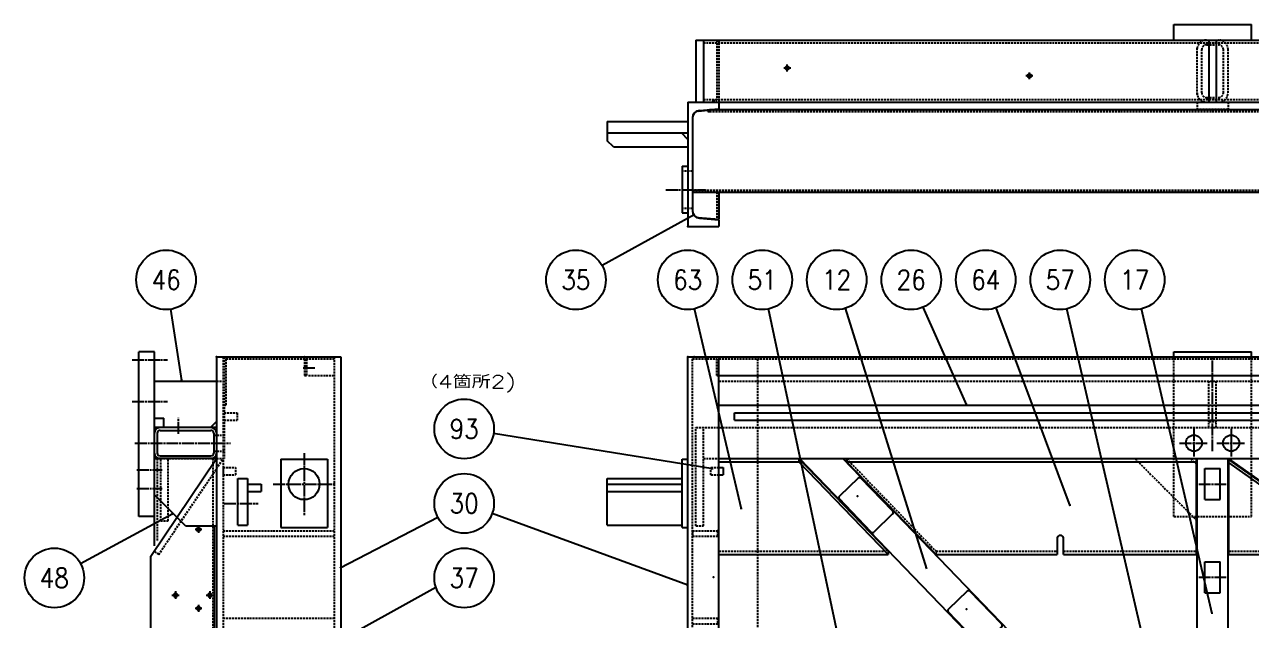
# Model space of a CAD drawing. Header units: inches. Extents: x -3310 to 2601, y -2327 to 2352.
# Drawn here: x -3310 to -1334, y 1392 to 2352 of the extents above; entities that cross this region are included whole.
import ezdxf
from ezdxf.enums import TextEntityAlignment as Align

# ---------------------------------------------------------------- set-up
doc = ezdxf.new("R2010")
doc.units = ezdxf.units.IN
doc.header["$MEASUREMENT"] = 0
for name, pattern in [('CENTERLINE', [25.4, 19.05, -1.5875, 3.175, -1.5875]), ('DASHED', [4.762499999999999, 3.175, -1.5875]), ('SOLID', [0])]:
    doc.linetypes.add(name, pattern=pattern)
for name, color, linetype in [('0$C$L0$V_DRAWING', 7, 'SOLID'), ('0$C$L0$V_PV', 7, 'SOLID'), ('Layer11$C$L11$V_DRAWING', 52, 'SOLID'), ('Layer12$C$L12$V_PV', 52, 'SOLID'), ('Layer13$C$L13$V_PV', 52, 'SOLID'), ('Layer21$C$L21$V_DRAWING', 2, 'SOLID'), ('Layer21$C$L21$V_PV', 2, 'SOLID'), ('Layer8$C$L8$V_DRAWING', 40, 'SOLID'), ('Layer8$C$L8$V_PV', 40, 'SOLID')]:
    doc.layers.add(name, color=color, linetype=linetype)
doc.styles.add('CADRASTD', font='txt', dxfattribs={"bigfont": 'bigfont'})
doc.dimstyles.new('DIM2', dxfattribs={"dimtxt": 0.156, "dimasz": 2.0000000005, "dimexe": 0, "dimexo": 0, "dimgap": 0.078, "dimtad": 3, "dimzin": 0, "dimdsep": 46, "dimtxsty": 'CADRASTD', "dimblk": 'CADRA_ARROW22_5OPEN', "dimblk1": 'CADRA_ARROW22_5OPEN', "dimblk2": 'CADRA_ARROW22_5OPEN', "dimcen": 0.09, "dimaunit": 1, "dimadec": 17154, "dimazin": 0, "dimtfac": 1, "dimtofl": 0, "dimtmove": 0, "dimatfit": 3, "dimldrblk": 'CADRA_ARROW22_5OPEN', "dimfxl": 1, "dimtolj": 1, "dimtzin": 0, "dimarcsym": 0})

# ---------------------------------------------------------------- blocks, each defined once
blk = doc.blocks.new('BLOCK11')
at = {"layer": '0$C$L0$V_DRAWING'}
blk.add_point((0, 0), dxfattribs=at)
blk.add_point((0, 0), dxfattribs=at)
blk.add_point((0, 0), dxfattribs=at)
blk.add_point((0, 0), dxfattribs=at)
blk.add_point((0, 0), dxfattribs=at)
blk.add_point((0, 0), dxfattribs=at)
blk.add_point((0, 0), dxfattribs=at)
at = {"layer": 'Layer11$C$L11$V_DRAWING', "color": 52}
blk.add_circle((0, 0), 3, dxfattribs=at)
at = {"layer": 'Layer13$C$L13$V_PV', "color": 52, "linetype": 'CENTERLINE'}
for p, q in [((5.539999961853027, 0), (-5.539999961853027, 0)), ((0, 5.539999961853027), (0, -5.539999961853027))]:
    blk.add_line(p, q, dxfattribs=at)
at = {"layer": 'Layer21$C$L21$V_DRAWING'}
blk.add_circle((0, 0), 2.399999618530273, dxfattribs=at)
blk = doc.blocks.new('BLOCK14')
at = {"layer": '0$C$L0$V_DRAWING'}
blk.add_point((0, 0), dxfattribs=at)
at = {"layer": 'Layer11$C$L11$V_DRAWING', "color": 60}
blk.add_circle((0, 0), 3, dxfattribs=at)
at = {"layer": 'Layer13$C$L13$V_PV', "color": 60, "linetype": 'CENTERLINE'}
for p, q in [((5.539999961853027, 0), (-5.539999961853027, 0)), ((0, 5.539999961853027), (0, -5.539999961853027))]:
    blk.add_line(p, q, dxfattribs=at)
at = {"layer": 'Layer21$C$L21$V_DRAWING', "color": 4}
blk.add_circle((0, 0), 2.399999618530273, dxfattribs=at)
blk = doc.blocks.new('BLOCK12')
at = {"layer": '0$C$L0$V_DRAWING'}
blk.add_point((0, 0), dxfattribs=at)
at = {"layer": 'Layer11$C$L11$V_DRAWING', "color": 52}
blk.add_circle((0, 0), 3, dxfattribs=at)
at = {"layer": 'Layer13$C$L13$V_PV', "color": 52, "linetype": 'CENTERLINE'}
for p, q in [((5.539999961853027, 0), (-5.539999961853027, 0)), ((0, 5.539999961853027), (0, -5.539999961853027))]:
    blk.add_line(p, q, dxfattribs=at)
at = {"layer": 'Layer21$C$L21$V_DRAWING'}
blk.add_circle((0, 0), 2.399999618530273, dxfattribs=at)
blk = doc.blocks.new('BLOCK15')
at = {"layer": '0$C$L0$V_DRAWING'}
blk.add_point((0, 0), dxfattribs=at)
at = {"layer": 'Layer11$C$L11$V_DRAWING', "color": 52}
blk.add_circle((0, 0), 3, dxfattribs=at)
at = {"layer": 'Layer13$C$L13$V_PV', "color": 52, "linetype": 'CENTERLINE'}
for p, q in [((-6, 0), (6, 0)), ((0, -6), (0, 6))]:
    blk.add_line(p, q, dxfattribs=at)
at = {"layer": 'Layer21$C$L21$V_DRAWING'}
blk.add_circle((0, 0), 2.458499908447266, dxfattribs=at)
blk = doc.blocks.new('BLOCK13')
at = {"layer": '0$C$L0$V_DRAWING'}
blk.add_point((0, 0), dxfattribs=at)
at = {"layer": 'Layer13$C$L13$V_PV', "color": 20, "linetype": 'CENTERLINE'}
for p, q in [((-512.505126953125, -11.00147438049316), (-497.505126953125, -11.00147438049316)), ((-505.005126953125, -3.501474380493164), (-505.005126953125, -18.50146484375)), ((-505.005126953125, -58.50146484375), (-505.005126953125, -73.50146484375)), ((-475.0048828125, -58.50146484375), (-475.0048828125, -73.50146484375)), ((-839.996826171875, -66.00294494628906), (-846.23974609375, -66.00294494628906)), ((-839.996826171875, -66.00294494628906), (-839.996826171875, -59.75978088378906)), ((-839.996826171875, -66.00294494628906), (-839.996826171875, -72.24610900878906)), ((-839.996826171875, -66.00294494628906), (-833.75390625, -66.00294494628906)), ((-809.996826171875, -66.00294494628906), (-816.23974609375, -66.00294494628906)), ((-809.996826171875, -66.00294494628906), (-809.996826171875, -59.75978088378906)), ((-809.996826171875, -66.00294494628906), (-809.996826171875, -72.24610900878906)), ((-809.996826171875, -66.00294494628906), (-803.753662109375, -66.00294494628906)), ((-512.505126953125, -66.00146484375), (-497.505126953125, -66.00146484375)), ((-482.5048828125, -66.00146484375), (-467.5048828125, -66.00146484375))]:
    blk.add_line(p, q, dxfattribs=at)
at = {"layer": '0$C$L0$V_DRAWING', "yscale": -1, "rotation": 90.0000000000002}
for p in [(-1102.409912109375, -11), (-1102.409912109375, -66)]:
    blk.add_blockref('BLOCK15', p, dxfattribs=at)
at = {"layer": '0$C$L0$V_DRAWING', "rotation": 90.0000000000002}
for name, p in [('BLOCK14', (-505.0048828125, -11.00294589996338)), ('BLOCK12', (-283, -19.00341796875)), ('BLOCK14', (-839.996826171875, -66.00294494628906)), ('BLOCK14', (-809.996826171875, -66.00294494628906)), ('BLOCK14', (-505.0048828125, -66.00294494628906)), ('BLOCK14', (-475.0048828125, -66.00294494628906))]:
    blk.add_blockref(name, p, dxfattribs=at)
blk = doc.blocks.new('BLOCK18')
at = {"layer": '0$C$L0$V_DRAWING', "color": 2}
for p, q in [((-1755.070242508538, 535.8372115705031), (-1755.070242508538, 509.238525390625)), ((-1745.070249661154, 509.238525390625), (-1745.070249661154, 535.8372115705031))]:
    blk.add_line(p, q, dxfattribs=at)
for centre, radius, start, end in [((-1750.461887875421, 535.3646321828312), 4.632522391000915, 85.15032278430019, 174.1448768224004), ((-1749.678394937422, 535.3648848236917), 4.63228835927171, 5.852278776500014, 94.8525216168002)]:
    blk.add_arc(centre, radius, start, end, dxfattribs=at)
at = {"layer": '0$C$L0$V_DRAWING'}
blk.add_point((-2299.996826171875, 509.238525390625), dxfattribs=at)
at = {"layer": 'Layer12$C$L12$V_PV', "linetype": 'DASHED'}
for p, q in [((-2094.286816931621, 663.499808061053), (-1950.369551389682, 514.2981582873908)), ((-2299.996826171875, 514.298095703125), (-2027.472412109375, 514.298095703125)), ((-1950.369384765625, 514.298095703125), (-1755.070242508538, 514.298095703125)), ((-1950.342941483375, 509.2380714872852), (-1950.369066867266, 514.2975742472336)), ((-1745.070249661154, 514.298095703125), (-1531, 514.298095703125)), ((-1479, 514.298095703125), (-1269.23779296875, 514.298095703125))]:
    blk.add_line(p, q, dxfattribs=at)
at = {"layer": 'Layer21$C$L21$V_DRAWING'}
for p, q in [((-2299.996826171875, 509.238525390625), (-2299.996826171875, 663.499755859375)), ((-2299.996826171875, 663.499755859375), (-2171.3896484375, 663.499755859375)), ((-2299.996826171875, 658.46728515625), (-2171.415771484375, 658.46728515625)), ((-2171.415771484375, 663.499755859375), (-2171.415771484375, 658.46728515625)), ((-2171.415672467614, 658.4672871399671), (-2027.472304896713, 509.2385769175889)), ((-2171.389519320917, 663.4998997155926), (-2027.472253778978, 514.2982499419304)), ((-2094.286865234375, 663.499755859375), (-1531, 663.499755859375)), ((-2094.286865234375, 663.499755859375), (-2094.286865234375, 658.46728515625)), ((-2094.286865234375, 658.46728515625), (-1531, 658.46728515625)), ((-2094.286721603363, 658.4674129208433), (-1950.343354032462, 509.2387026984652)), ((-1531, 509.238525390625), (-1531, 663.499755859375)), ((-1479, 509.238525390625), (-1479, 661.57568359375)), ((-1478.999395478502, 661.5758338218293), (-1269.236954860942, 514.298271165957)), ((-1478.999275350681, 656.5429926613579), (-1269.198671222257, 509.2386347944557)), ((-2027.471923828125, 514.297607421875), (-2027.471923828125, 509.238037109375)), ((-2299.996826171875, 509.238525390625), (-2027.472412109375, 509.238525390625)), ((-1950.34326171875, 509.238525390625), (-1755.070242508538, 509.238525390625)), ((-1745.070249661154, 509.238525390625), (-1531, 509.238525390625)), ((-1479, 509.238525390625), (-1269.199462890625, 509.238525390625))]:
    blk.add_line(p, q, dxfattribs=at)
blk = doc.blocks.new('CADRA_ARROW22_5OPEN')
at = {"layer": 'Layer8$C$L8$V_DRAWING'}
for q in [(-0.9914448613738104, 0), (-0.9807852804032304, 0.1950903220161282), (-0.9807852804032304, -0.1950903220161282)]:
    blk.add_line((0, 0), q, dxfattribs=at)
blk = doc.blocks.new('BLOCK19')
at = {"layer": '0$C$L0$V_DRAWING'}
blk.add_point((0, 0), dxfattribs=at)
at = {"layer": 'Layer13$C$L13$V_PV', "color": 60, "linetype": 'CENTERLINE'}
for p, q in [((0, 23), (0, -23)), ((-23, 0), (23, 0))]:
    blk.add_line(p, q, dxfattribs=at)
at = {"layer": 'Layer21$C$L21$V_DRAWING', "color": 4}
blk.add_circle((0, 0), 13, dxfattribs=at)
blk = doc.blocks.new('BLOCK20')
at = {"layer": '0$C$L0$V_DRAWING'}
blk.add_point((0, 0), dxfattribs=at)
blk.add_point((0, 0), dxfattribs=at)
blk.add_point((0, 0), dxfattribs=at)
blk.add_point((0, 0), dxfattribs=at)
blk.add_point((0, 0), dxfattribs=at)
blk.add_point((0, 0), dxfattribs=at)
blk.add_point((0, 0), dxfattribs=at)
at = {"layer": 'Layer11$C$L11$V_DRAWING', "color": 52}
for centre in [(160.0020914081651, 255.0031883721927), (550.0020914081651, 242.5031883721926)]:
    blk.add_circle(centre, 3.00000178813977, dxfattribs=at)
at = {"layer": 'Layer12$C$L12$V_PV', "linetype": 'DASHED'}
for p, q in [((46.80174255371094, 299.999755859375), (46.80174255371094, 203.2001647949219)), ((50.00241088867188, 299.99951171875), (50.00241088867188, 200.0009307861328)), ((25.00047302246094, 295.502685546875), (3179.999755859375, 295.502685546875)), ((820, 212.5004577636719), (820, 287.500244140625)), ((827.60009765625, 215.2001647949219), (827.60009765625, 284.800537109375)), ((835.199951171875, 292.401611328125), (854.800048828125, 292.401611328125)), ((862.39990234375, 215.2001647949219), (862.39990234375, 284.800537109375)), ((870, 215.2001647949219), (870, 284.800537109375)), ((25.00047302246094, 204.5009460449219), (3179.999755859375, 204.5009460449219)), ((40.00047302246094, 203.2001647949219), (40.00047302246094, 200.0009460449219)), ((40.00047302246094, 203.2001647949219), (46.80174255371094, 203.2001647949219)), ((820.2412109375, 200.0009155273438), (820.2412109375, 188.0009307861328)), ((835.199951171875, 207.6005554199219), (854.800048828125, 207.6005554199219)), ((835.199951171875, 200.0009460449219), (854.800048828125, 200.0009460449219)), ((870.2412109375, 200.0009155273438), (870.2412109375, 188.0009307861328)), ((35.00242614746094, 184.8002777099609), (3164.99755859375, 184.8002777099609)), ((870.24169921875, 188.0009613037109), (820.24169921875, 188.0009613037109)), ((7.499999046325684, 89.00096130371094), (-8.999510765075684, 89.00096130371094)), ((7.501463890075684, 58.20115661621094), (3182.49853515625, 58.20115661621094)), ((46.80174255371094, 55.00047302246094), (46.80174255371094, 11.73719310760498)), ((7.499999046325684, 29.00096130371094), (-8.999510765075684, 29.00096130371094))]:
    blk.add_line(p, q, dxfattribs=at)
for centre, radius, start, end in [((835.199951171875, 284.800537109375), 15.20000076293945, 89.99998201391085, 180.0000186693351), ((854.800048828125, 284.800537109375), 15.20000076293945, 0, 89.99998201391085), ((835.199951171875, 284.800537109375), 7.599997520446777, 89.99998201391085, 180.0000186693351), ((854.800048828125, 284.800537109375), 7.599997520446777, 0, 89.99998201391085), ((835.199951171875, 215.2001647949219), 15.20000076293945, 180.0000186693351, 270.000000683246), ((835.199951171875, 215.2001647949219), 7.599997520446777, 180.0000186693351, 270.000000683246), ((854.800048828125, 215.2001647949219), 15.20000076293945, 270.000000683246, 359.9999826971568), ((854.800048828125, 215.2001647949219), 7.599997520446777, 270.000000683246, 359.9999826971568)]:
    blk.add_arc(centre, radius, start, end, dxfattribs=at)
at = {"layer": 'Layer13$C$L13$V_PV', "color": 52, "linetype": 'CENTERLINE'}
for p, q in [((160.0020914081651, 249.4632395416002), (160.0020914081651, 260.5432287555413)), ((165.5420402387572, 255.0031883721927), (154.4620510248169, 255.0031883721927)), ((555.5420402387572, 242.5031883721926), (544.4620510248169, 242.5031883721926)), ((550.0020914081651, 236.9632395416001), (550.0020914081651, 248.0432287555413))]:
    blk.add_line(p, q, dxfattribs=at)
at = {"layer": 'Layer13$C$L13$V_PV', "linetype": 'CENTERLINE'}
blk.add_line((-35.48875427246094, 59.00242614746094), (28.11326599121094, 59.00242614746094), dxfattribs=at)
at = {"layer": 'Layer21$C$L21$V_DRAWING'}
for p, q in [((782.49951171875, 324.999267578125), (907.499755859375, 324.999267578125)), ((782.5, 299.999755859375), (782.5, 324.999755859375)), ((907.500244140625, 299.999755859375), (907.500244140625, 324.999755859375)), ((13.00048637390137, 299.999755859375), (3191.999755859375, 299.999755859375)), ((13.00048542022705, 299.99951171875), (13.00048542022705, 200.0009307861328)), ((25.00045776367188, 299.99951171875), (25.00045776367188, 200.0009307861328)), ((838.998779296875, 299.99951171875), (838.998779296875, 200.0009307861328)), ((850.998779296875, 299.99951171875), (850.998779296875, 200.0009307861328)), ((0, 200.0009460449219), (0, 0)), ((0, 200.0009460449219), (3200, 200.0009460449219)), ((50.00239562988281, 200.0009155273438), (50.00239562988281, 187.9994659423828)), ((16.62992153391042, 185.6243557557546), (32.00246043148491, 186.969275185822)), ((18.45561005907348, 186.7879022154721), (50.00132524605669, 189.5477875911429)), ((32.00242614746094, 186.9692840576172), (32.00242614746094, 184.8002777099609)), ((32.00242614746094, 184.8002777099609), (35.00242614746094, 184.8002777099609)), ((35.00242614746094, 187.9994964599609), (35.00242614746094, 184.8002777099609)), ((35.00242614746094, 187.9994964599609), (3164.99755859375, 187.9994964599609)), ((-129.9990081787109, 169.0004730224609), (0, 169.0004730224609)), ((-129.9989776611328, 169.0004425048828), (-129.9989776611328, 138.0014190673828)), ((7.501463890075684, 175.6624145507812), (7.501463890075684, 55.00047302246094)), ((7.501463890075684, 174.8349456787109), (7.501463890075684, 25.16893005371094)), ((0, 149.9985198974609), (-129.9990081787109, 149.9985198974609)), ((0.0012456922440833, 140.0009961114401), (-9.998571553897818, 150.0008125146605)), ((-119.9976177986707, 128.001533472893), (-129.9982757901478, 138.0021923073625)), ((-119.9999847412109, 128.0009613037109), (0, 128.0009613037109)), ((-8.999510765075684, 97.00047302246094), (-8.999510765075684, 22.00047302246094)), ((-8.999510765075684, 97.00047302246094), (0, 97.00047302246094)), ((7.501463890075684, 55.00047302246094), (3182.49853515625, 55.00047302246094)), ((7.501461982727051, 55.00044250488281), (7.501461982727051, 24.33879089355469)), ((50.00242614746094, 55.00047302246094), (50.00242614746094, 11.45716953277588)), ((-8.999510765075684, 22.00047302246094), (0, 22.00047302246094)), ((0, 0), (50.00242614746094, 0)), ((16.6299061408281, 14.37688642000654), (50.08958927750257, 11.44955097631396)), ((18.45550251159523, 13.21334802273327), (50.00243375658658, 10.45335625604571)), ((50.00242614746094, 10.45335006713867), (50.00242614746094, 0))]:
    blk.add_line(p, q, dxfattribs=at)
for centre in [(160.0020914081651, 255.0031883721927), (550.0020914081651, 242.5031883721926)]:
    blk.add_circle(centre, 2.400000786781499, dxfattribs=at)
for centre, radius, start, end in [((19.50144958496094, 174.8334808349609), 11.99999904632568, 94.999953693927, 179.9999640278217), ((17.50146484375, 175.6624145507812), 10, 94.999953693927, 179.9999640278217), ((19.50144958496094, 25.16893005371094), 11.99999904632568, 179.9999640278217, 264.9999743617164), ((17.50146484375, 24.33882141113281), 10, 180.0000186693351, 265.0000290032298)]:
    blk.add_arc(centre, radius, start, end, dxfattribs=at)
blk = doc.blocks.new('BLOCK24')
at = {"layer": '0$C$L0$V_DRAWING'}
for p in [(-2.50048828125, 547.49951171875), (-2.50048828125, 547.49951171875), (-2.50048828125, 547.49951171875), (-9.000489234924316, 472.49951171875), (-2.50048828125, 397.49951171875), (-2.50048828125, 277.499755859375), (-2.50048828125, 277.499755859375), (-2.50048828125, 277.499755859375), (-2.50048828125, 277.499755859375), (-2.500489234924316, 169.4999694824219), (-2.50048828125, 127.4999389648438), (-2.50048828125, 127.4999389648438), (-42.50048828125, 0), (0, 0), (0, 0), (0, 0), (1, 0), (1, 0), (-42.50048828125, -151.5001220703125), (-2.50048828125, -142.5001220703125), (-2.50048828125, -151.5001220703125), (-7.50048828125, -159.2992706298828), (-42.50048828125, -233.5001220703125), (-7.50048828125, -225.7009887695312), (-2.50048828125, -233.5001220703125), (-2.50048828125, -242.5001831054688), (-2.50048828125, -392.5), (-2.50048828125, -392.5), (-2.50048828125, -392.5), (-2.50048828125, -392.5), (-2.500489234924316, -434.5), (-2.50048828125, -542.500244140625), (-2.50048828125, -542.500244140625)]:
    blk.add_point(p, dxfattribs=at)
at = {"layer": 'Layer12$C$L12$V_PV', "color": 60, "linetype": 'DASHED'}
for p, q in [((-42.50048828125, 547.49951171875), (-2.50048828125, 547.49951171875)), ((-42.50048828125, 547.49951171875), (-42.50048828125, 538.49951171875)), ((-42.50048828125, 538.49951171875), (-2.50048828125, 538.49951171875)), ((-2.50048828125, 547.49951171875), (-2.50048828125, 538.49951171875)), ((-42.50048828125, 397.49951171875), (-42.50048828125, 406.49951171875)), ((-42.50048828125, 406.49951171875), (-2.50048828125, 406.49951171875)), ((-42.50048828125, 397.49951171875), (-2.50048828125, 397.49951171875)), ((-2.50048828125, 406.49951171875), (-2.50048828125, 397.49951171875)), ((-42.50048828125, 277.499755859375), (-42.50048828125, 268.499755859375)), ((-42.50048828125, 277.499755859375), (-2.50048828125, 277.499755859375)), ((-2.50048828125, 277.499755859375), (-2.50048828125, 268.499755859375)), ((-42.50048828125, 268.499755859375), (-2.50048828125, 268.499755859375)), ((-42.50048828125, 136.4999694824219), (-2.50048828125, 136.4999694824219)), ((-42.50048828125, 127.4999694824219), (-42.50048828125, 136.4999694824219)), ((-42.50048828125, 127.4999694824219), (-2.50048828125, 127.4999694824219)), ((-2.500487327575684, 136.4999542236328), (-2.500487327575684, 127.4999237060547)), ((-42.5009765625, -142.5001220703125), (-2.50048828125, -142.5001220703125)), ((-42.50048828125, -151.5001220703125), (-42.50048828125, -142.5001220703125)), ((-42.50048828125, -151.5001220703125), (-2.50048828125, -151.5001220703125)), ((-2.50048828125, -151.5001220703125), (-2.50048828125, -142.5001220703125)), ((-42.50048828125, -242.5001831054688), (-42.50048828125, -233.5001220703125)), ((-42.50048828125, -233.5001220703125), (-2.50048828125, -233.5001220703125)), ((-2.50048828125, -242.5001831054688), (-2.50048828125, -233.5001220703125)), ((-42.5009765625, -242.5001220703125), (-2.50048828125, -242.5001220703125)), ((-42.50048828125, -392.5), (-42.50048828125, -401.5)), ((-42.50048828125, -392.5), (-2.50048828125, -392.5)), ((-2.50048828125, -392.5), (-2.50048828125, -401.5)), ((-42.50048828125, -401.5), (-2.50048828125, -401.5)), ((-42.50048828125, -533.500244140625), (-2.50048828125, -533.500244140625)), ((-42.50048828125, -542.500244140625), (-42.50048828125, -533.500244140625)), ((-2.50048828125, -533.500244140625), (-2.50048828125, -542.500244140625)), ((-42.50048828125, -542.500244140625), (-2.50048828125, -542.500244140625))]:
    blk.add_line(p, q, dxfattribs=at)
at = {"layer": 'Layer13$C$L13$V_PV', "color": 60, "linetype": 'CENTERLINE'}
for p, q in [((0, 25), (0, -25)), ((-106.1067199707031, 0), (130.9585266113281, 0))]:
    blk.add_line(p, q, dxfattribs=at)
blk = doc.blocks.new('BLOCK31')
at = {"layer": '0$C$L0$V_DRAWING'}
blk.add_point((0, 0), dxfattribs=at)
blk.add_point((0, 0), dxfattribs=at)
blk.add_point((0, 0), dxfattribs=at)
blk.add_point((0, 0), dxfattribs=at)
at = {"layer": 'Layer21$C$L21$V_DRAWING', "color": 20}
for p, q in [((-19.99998474121094, 21), (-19.99998474121094, -20.99998474121094)), ((56.99998474121094, 23.99998474121094), (-17, 23.99998474121094)), ((60, 20.99998474121094), (60, -21)), ((57, -24), (-16.99998474121094, -24))]:
    blk.add_line(p, q, dxfattribs=at)
for centre, start, end in [((-17, 20.99998474121094), 89.99998201391085, 179.9999640278217), ((56.99998474121094, 20.99998474121094), 0, 89.99998201391085), ((-16.99998474121094, -21), 179.9999640278217, 269.9999460417325), ((57, -21), 269.9999460417325, 359.9999826971568)]:
    blk.add_arc(centre, 3, start, end, dxfattribs=at)
blk = doc.blocks.new('BLOCK30')
at = {"layer": '0$C$L0$V_DRAWING'}
blk.add_point((0, 0, -621.7158203125), dxfattribs=at)
blk.add_point((0, 0, -621.7158203125), dxfattribs=at)
blk.add_point((0, 0, -621.7158203125), dxfattribs=at)
blk.add_point((0, 0, -621.7158203125), dxfattribs=at)
at = {"layer": '0$C$L0$V_DRAWING', "xscale": 1.000000015964659, "yscale": 1.000000015964659, "zscale": 1.000000015964659, "rotation": 313.9671764507779}
for p in [(273.01513671875, -224.4206848144531), (448.5205078125, -406.370361328125)]:
    blk.add_blockref('BLOCK31', p, dxfattribs=at)
blk = doc.blocks.new('BLOCK32')
at = {"layer": '0$C$L0$V_DRAWING'}
blk.add_point((0, 0), dxfattribs=at)
blk.add_point((0, 0), dxfattribs=at)
blk.add_point((0, 0), dxfattribs=at)
blk.add_point((0, 0), dxfattribs=at)
at = {"layer": 'Layer12$C$L12$V_PV', "color": 4, "linetype": 'DASHED'}
for p, q in [((27.00103759765625, -189.9994354248047), (27.00103759765625, -177.9994354248047)), ((27.00103759765625, -177.9994354248047), (40.00103759765625, -177.9994354248047)), ((27.00103759765625, -189.9994354248047), (40.00103759765625, -189.9994354248047))]:
    blk.add_line(p, q, dxfattribs=at)
at = {"layer": 'Layer21$C$L21$V_DRAWING', "color": 4}
for p, q in [((40.00103759765625, -177.9994354248047), (47.00103759765625, -177.9994354248047)), ((40.00103759765625, -189.9994354248047), (47.00103759765625, -189.9994354248047)), ((47.00103759765625, -177.9994354248047), (47.00103759765625, -189.9994354248047))]:
    blk.add_line(p, q, dxfattribs=at)
blk = doc.blocks.new('BLOCK33')
at = {"layer": '0$C$L0$V_DRAWING'}
blk.add_point((0, 0), dxfattribs=at)
at = {"layer": 'Layer12$C$L12$V_PV', "color": 4, "linetype": 'DASHED'}
for p, q in [((10.5, -178.0001831054688), (30.5, -178.0001831054688)), ((10.5, -178.0001831054688), (10.5, -190.0001831054688)), ((10.5, -190.0001831054688), (30.5, -190.0001831054688)), ((30.5, -178.0001831054688), (30.5, -190.0001831054688)), ((10.5, -848.499755859375), (30.5, -848.499755859375)), ((30.5, -848.499755859375), (30.5, -860.499755859375)), ((10.5, -860.499755859375), (30.5, -860.499755859375)), ((10.5, -911.499755859375), (30.5, -911.499755859375)), ((10.5, -923.499755859375), (30.5, -923.499755859375)), ((30.5, -911.499755859375), (30.5, -923.499755859375)), ((10.5, -1455.998046875), (30.5, -1455.998046875)), ((10.5, -1455.998046875), (10.5, -1467.998046875)), ((30.5, -1467.998046875), (30.5, -1455.998046875)), ((10.5, -1467.998046875), (30.5, -1467.998046875))]:
    blk.add_line(p, q, dxfattribs=at)
at = {"layer": 'Layer21$C$L21$V_DRAWING', "color": 4}
for p, q in [((10.5, -848.499755859375), (10.5, -860.499755859375)), ((10.5, -911.499755859375), (10.5, -923.499755859375))]:
    blk.add_line(p, q, dxfattribs=at)

msp = doc.modelspace()

# ---------------------------------------------------------------- linework, layer by layer
at = {"layer": 'Layer12$C$L12$V_PV', "linetype": 'DASHED'}
for p, q in [((-2990.362041082869, 1816.602972174399), (-2990.362041082869, 200.604356909837)), ((-2988.812236025867, 1816.602972174399), (-2988.812236025867, 1652.60195651101)), ((-2985.614481357212, 1813.402287817547), (-2985.614481357212, 1738.602953577746)), ((-2985.613016513113, 1813.400822973447), (-2811.26287728855, 1813.400822973447)), ((-2859.015330079872, 1813.402287817547), (-2859.015330079872, 1786.60296502184)), ((-2855.81464572302, 1813.402287817547), (-2855.81464572302, 1786.60296502184)), ((-2811.26434213265, 1816.602972174399), (-2811.26434213265, 202.6043268690889)), ((-2234.257856907333, 200.6045400153494), (-2234.257856907333, 1816.602972174399)), ((-2234.257856907333, 1813.402287817547), (-2194.957554568661, 1813.402287817547)), ((-2194.957554568661, 1786.60296502184), (-2194.957554568661, 1813.402287817547)), ((-2191.755405367709, 1813.402287817547), (908.240695057081, 1813.402287817547)), ((-2129.257856907333, 200.6045400153494), (-2129.257856907333, 1816.602972174399)), ((-1459.259838881454, 1559.603399182176), (-1459.259838881454, 1816.602972174399)), ((-1334.259748043954, 1559.603399182176), (-1334.259748043954, 1816.602972174399)), ((-2859.015330079872, 1786.60296502184), (-2855.81464572302, 1786.60296502184)), ((-2852.615426210267, 1786.60296502184), (-2811.26434213265, 1786.60296502184)), ((-2194.957554568661, 1786.60296502184), (-2191.755405367709, 1786.60296502184)), ((-3000.813703730989, 1777.601498031973), (-2988.812236025867, 1777.601498031973)), ((-2191.755405367709, 1777.602962876073), (908.240695057081, 1777.602962876073)), ((-1402.759794893216, 1702.602944994675), (-1402.759794893216, 1777.602962876073)), ((-1390.759700479436, 1702.602944994675), (-1390.759700479436, 1777.602962876073)), ((-2988.813700869966, 1738.602953577746), (-2985.614481357212, 1738.602953577746)), ((-2988.812236025867, 1726.601485872623), (-2967.813695863174, 1726.601485872623)), ((-2967.813695863174, 1726.601485872623), (-2967.813695863174, 1714.602947855699)), ((-2988.812236025867, 1714.602947855699), (-2967.813695863174, 1714.602947855699)), ((-2228.757367314665, 1702.602944994675), (950.2405219651513, 1702.602944994675)), ((-2228.755902470566, 1544.600465917698), (-2228.755902470566, 1702.600015306477)), ((-2216.754434765443, 1544.600465917698), (-2216.754434765443, 1702.600015306477)), ((-1402.759794893216, 1712.601970816128), (-1390.759700479436, 1712.601970816128)), ((-3005.315169647973, 1690.602942133651), (-2988.812236025867, 1690.602942133651)), ((-3005.315169647973, 1664.601959372034), (-2988.812236025867, 1664.601959372034)), ((-3100.815680698319, 1652.60195651101), (-2988.812236025867, 1652.60195651101)), ((-3096.314214781336, 1652.600491666911), (-3096.314214781336, 1519.120876102656)), ((-3094.006669281935, 1498.342724280125), (-2989.957345197467, 1652.602188325029)), ((-3090.815190032766, 1552.60144438778), (-3090.815190032766, 1652.600491666911)), ((-3078.815187171742, 1552.60144438778), (-3078.815187171742, 1652.600491666911)), ((-3006.114974526161, 325.6045393000935), (-3006.114974526161, 1652.60195651101)), ((-2216.757364453641, 1652.60342135511), (-2191.755405367709, 1652.60342135511)), ((-1521.757489073723, 1652.602305382481), (-1421.75710012259, 1552.601916431347)), ((-1431.757218321231, 1652.601811758482), (-1421.757593746589, 1642.60218718384)), ((-3090.815190032766, 1552.60144438778), (-3078.815187171742, 1552.60144438778)), ((-2228.757367314665, 1544.603395605897), (-2216.757364453641, 1544.603395605897)), ((-1459.259838881454, 1559.603399182176), (-1334.259748043954, 1559.603399182176)), ((-2990.362041082869, 1536.602417135815), (-2811.26434213265, 1536.602417135815)), ((-2990.362041082869, 1527.604612256196), (-2811.26434213265, 1527.604612256196)), ((-3100.818299228828, 1502.937226771599), (-3094.006669281935, 1498.342724280125)), ((-2990.362041082869, 1395.603573704618), (-2811.26434213265, 1395.603573704618))]:
    msp.add_line(p, q, dxfattribs=at)
msp.add_arc((-2859.015330079872, 1813.402287817547), 3.20000092983268, 0, 89.9999273723975, dxfattribs=at)
at = {"layer": 'Layer13$C$L13$V_PV', "linetype": 'CENTERLINE'}
for p, q in [((-3136.865493980764, 1811.603459263673), (-3079.779054589046, 1811.603459263673)), ((-2861.512889269087, 1798.602967882864), (-2841.51483762618, 1798.602967882864)), ((-1396.759610357192, 1664.600494527935), (-1396.759610357192, 1816.600042486201)), ((-3136.865493980764, 1744.602955008258), (-3079.779054589046, 1744.602955008258)), ((-3062.115964440337, 1692.574622291236), (-3062.115964440337, 1718.475995654105)), ((-1366.759786310145, 1695.602455044378), (-1366.759786310145, 1659.602446461307)), ((-3132.36549290788, 1677.602450752843), (-2978.613991406915, 1677.602450752843)), ((-2859.815134958061, 1661.439360961762), (-2859.815134958061, 1561.764044228564)), ((-3129.134046824943, 1634.601952219475), (-3088.6120645075, 1634.601952219475)), ((-3129.134046824943, 1604.601945066916), (-3088.6120645075, 1604.601945066916)), ((-2909.653525746709, 1611.602435017213), (-2809.978209013512, 1611.602435017213)), ((-2272.335014423135, 1611.602435017213), (-2250.756395997142, 1611.602435017213)), ((-1418.912264564577, 1611.599505329014), (-1374.607230808075, 1611.599505329014)), ((-2988.634989889858, 1580.600474500769), (-2933.851285422155, 1580.600474500769)), ((-1418.912264564577, 1461.603645230209), (-1374.607230808075, 1461.603645230209))]:
    msp.add_line(p, q, dxfattribs=at)
at = {"layer": 'Layer21$C$L21$V_PV'}
for p, q in [((-3125.816174940151, 1559.603399182176), (-3125.816174940151, 1824.602485800382)), ((-3100.81654028934, 1824.602161660634), (-3125.815569687073, 1824.603635207484)), ((-3100.815680698319, 1512.370874493331), (-3100.815680698319, 1824.602485800382)), ((-1459.259838881454, 1816.602972174399), (-1459.259838881454, 1824.602485800382)), ((-1459.259838881454, 1824.602485800382), (-1334.259748043954, 1824.602485800382)), ((-1334.259748043954, 1816.602972174399), (-1334.259748043954, 1824.602485800382)), ((-3000.813703730989, 1816.602972174399), (-2800.814144328629, 1816.602972174399)), ((-3000.813703730989, 1816.6015073303), (-3000.813703730989, 441.603712464264)), ((-2800.814144328629, 1816.602972174399), (-2800.814144328629, 200.6042653570808)), ((-2241.757858695473, 1816.602972174399), (958.2406764604274, 1816.602972174399)), ((-2241.757858695473, 200.6045400153494), (-2241.757858695473, 1816.602972174399)), ((-2191.755405367709, 200.6045400153494), (-2191.755405367709, 1816.6015073303)), ((-2191.755405367709, 1786.60296502184), (908.240695057081, 1786.60296502184)), ((-3100.815680698319, 1777.602962876073), (-3000.813703730989, 1777.602962876073)), ((-2191.755405367709, 1738.602953577746), (898.2407537080654, 1738.602953577746)), ((-2166.757840814076, 1726.601485872623), (868.2407465555063, 1726.601485872623)), ((-2166.757840814076, 1714.602947855699), (-2166.757840814076, 1726.601485872623)), ((-3100.815680698319, 1717.602948570954), (-3085.81421227794, 1717.602948570954)), ((-3000.813703730989, 1702.602944994675), (-3100.815680698319, 1702.602944994675)), ((-3085.81421227794, 1702.602944994675), (-3085.81421227794, 1717.602948570954)), ((-3010.813067958173, 1702.602265184343), (-3000.813054958089, 1712.602278184427)), ((-2166.757840814076, 1714.602947855699), (868.2407465555063, 1714.602947855699)), ((-3096.315679625435, 1693.602942848907), (-3096.315679625435, 1661.601958656778)), ((-3091.815678552551, 1698.102943921791), (-3009.815170720856, 1698.102943921791)), ((-3005.315169647973, 1693.602942848907), (-3005.315169647973, 1661.601958656778)), ((-3106.81800569619, 1495.44376537303), (-3000.813314922479, 1652.602179700867)), ((-3000.813703730989, 1652.60342135511), (-3100.815680698319, 1652.60342135511)), ((-3091.815678552551, 1657.101957583894), (-3009.815170720856, 1657.101957583894)), ((-2897.31514389876, 1651.601467991225), (-2897.31514389876, 1541.601930046542)), ((-2897.31514389876, 1651.601467991225), (-2822.315126017362, 1651.601467991225)), ((-2822.315126017362, 1651.601467991225), (-2822.315126017362, 1541.601930046542)), ((-2250.756395997142, 1541.601930046542), (-2250.756395997142, 1651.602932835325)), ((-2250.754931153042, 1651.600003147126), (-2241.756393851374, 1651.600003147126)), ((-2191.755405367709, 1652.60342135511), (908.240695057081, 1652.60342135511)), ((-2061.759320100918, 1652.60393817476), (-1421.759451551019, 989.1044207054995)), ((-1992.289980657046, 1652.604347184437), (-1421.758814320858, 1061.124298254206)), ((-1421.759738387999, 940.1048078786869), (-1421.759738387999, 1652.60342135511)), ((-1371.759848537409, 940.1048078786869), (-1371.759848537409, 1652.60342135511)), ((-1371.755289824205, 1652.601192011573), (-426.7594246872037, 989.1044891342328)), ((-2966.814672187489, 1545.602419281583), (-2966.814672187489, 1620.60243716298)), ((-2966.814672187489, 1620.60243716298), (-2950.814180091424, 1620.60243716298)), ((-2950.814180091424, 1620.60243716298), (-2950.814180091424, 1545.602419281583)), ((-2371.755448283064, 1620.60243716298), (-2250.756395997142, 1620.60243716298)), ((-2371.755448283064, 1545.602419281583), (-2371.755448283064, 1620.60243716298)), ((-1409.259857478108, 1586.60194077538), (-1409.259857478108, 1636.601464414946)), ((-1409.259857478108, 1636.601464414946), (-1384.259821000056, 1636.601464414946)), ((-1384.259821000056, 1586.60194077538), (-1384.259821000056, 1636.601464414946)), ((-2950.814180091424, 1611.602435017213), (-2928.813686564848, 1611.602435017213)), ((-2928.813686564848, 1611.602435017213), (-2928.813686564848, 1599.602432156189)), ((-2371.755448283064, 1611.602435017213), (-2250.756395997142, 1611.602435017213)), ((-3050.81493261057, 1544.601930307871), (-3100.815127086137, 1594.602124783437)), ((-2950.814180091424, 1599.602432156189), (-2928.813686564848, 1599.602432156189)), ((-2371.755448283064, 1599.602432156189), (-2250.756395997142, 1599.602432156189)), ((-1409.259857478108, 1586.60194077538), (-1384.259821000056, 1586.60194077538)), ((-3100.832160524893, 1559.601610198329), (-3125.816541481634, 1559.603082881739)), ((-3050.816157058753, 1544.601930761798), (-3000.813703730989, 1544.601930761798)), ((-3004.014388087842, 441.603712464264), (-3004.014388087842, 1544.601930761798)), ((-2966.814672187489, 1545.602419281583), (-2950.814180091424, 1545.602419281583)), ((-2897.31514389876, 1541.601930046542), (-2822.315126017362, 1541.601930046542)), ((-2371.755448283064, 1545.602419281583), (-2250.756395997142, 1545.602419281583)), ((-2250.754931153042, 1541.600465202442), (-2241.756393851374, 1541.600465202442)), ((-3101.46800898486, 1503.375461543027), (-3100.818299228828, 1502.937226771599)), ((-3106.81714697293, 1130.781458564152), (-3106.81714697293, 1495.444600926543)), ((-1409.259857478108, 1486.604231024797), (-1384.259821000056, 1486.604231024797)), ((-1409.259857478108, 1436.604707385232), (-1409.259857478108, 1486.604231024797)), ((-1384.259821000056, 1436.604707385232), (-1384.259821000056, 1486.604231024797)), ((-1409.259857478108, 1436.604707385232), (-1384.259821000056, 1436.604707385232))]:
    msp.add_line(p, q, dxfattribs=at)
msp.add_circle((-2859.815134958061, 1611.602435017213), 24.99999642372046, dxfattribs=at)
for centre, radius, start, end in [((-3091.815678552551, 1693.602942848907), 8.99999642372046, 89.99998201391085, 180.0000186693351), ((-3009.815170720856, 1693.602942848907), 8.99999642372046, 0, 89.99998201391085), ((-3091.815678552551, 1693.602942848907), 4.500001430511816, 89.99998201391085, 180.0000186693351), ((-3009.815170720856, 1693.602942848907), 4.500001430511816, 0, 89.99998201391085), ((-3091.815678552551, 1661.601958656778), 8.99999642372046, 180.0000186693351, 270.000000683246), ((-3091.815678552551, 1661.601958656778), 4.500001430511816, 180.0000186693351, 270.000000683246), ((-3009.815170720856, 1661.601958656778), 4.500001430511816, 270.000000683246, 359.9999826971568), ((-3009.815170720856, 1661.601958656778), 8.99999642372046, 270.000000683246, 359.9999826971568)]:
    msp.add_arc(centre, radius, start, end, dxfattribs=at)
at = {"layer": 'Layer8$C$L8$V_PV'}
for centre, radius in [((-3082.059816851572, 1940.57712282589), 48.00002288818905), ((-2422.059659495273, 1940.57712282589), 48.00001144409453), ((-2242.059616579918, 1940.57712282589), 48.00001144409453), ((-2122.059587969682, 1940.57712282589), 48.00001144409453), ((-2002.059559359446, 1940.57712282589), 48.00001144409453), ((-1882.059530749209, 1940.57712282589), 48.00001144409453), ((-1762.059502138973, 1940.57712282589), 48.00001144409453), ((-1642.059473528737, 1940.57712282589), 48.00001144409453), ((-1522.060726657087, 1940.57712282589), 48.00001144409453), ((-2602.059702410627, 1700.577065605418), 48.00001144409453), ((-2602.059702410627, 1580.577036995181), 48.00002288818905), ((-3262.059859766927, 1460.578015465263), 48.00002288818905), ((-2602.059702410627, 1460.577191490457), 48.00002288818905)]:
    msp.add_circle(centre, radius, dxfattribs=at)

# ---------------------------------------------------------------- block references
at = {"layer": '0$C$L0$V_PV', "xscale": 1.000000357627954, "yscale": 1.000000357627954, "zscale": 1.000000357627954}
for name, p in [('BLOCK20', (-2241.757858695473, 2026.603022242313)), ('BLOCK19', (-1426.759892168019, 1677.602450752843)), ('BLOCK19', (-1366.759877862901, 1677.602450752843)), ('BLOCK18', (108.2406263925138, 989.1047585260293))]:
    msp.add_blockref(name, p, dxfattribs=at)
at = {"layer": '0$C$L0$V_PV'}
for name, p in [('BLOCK33', (-3000.813703730989, 1816.602972174399)), ('BLOCK30', (-2241.757858695473, 1816.602972174399)), ('BLOCK32', (-2231.757368029921, 1816.602972174399)), ('BLOCK11', (-3029.813703730989, 1538.604539300064)), ('BLOCK24', (-2191.755405367709, 989.1048500787855)), ('BLOCK11', (-3029.813703730989, 1411.604539300064))]:
    msp.add_blockref(name, p, dxfattribs=at)
at = {"layer": '0$C$L0$V_PV', "rotation": 270.0000000000006}
msp.add_blockref('BLOCK13', (-3000.813703730989, 330.6045099746013), dxfattribs=at)

# ---------------------------------------------------------------- texts
at = {"layer": 'Layer8$C$L8$V_PV', "style": 'CADRASTD'}
for s, height, width, p, p2 in [('46', 31.50000751018704, 0.857142857142857, (-3105.449925118872, 1924.827119070797), (-3058.669662893903, 1924.827119070797)), ('35', 31.50000751018704, 0.857142857142857, (-2445.449767762572, 1924.827119070797), (-2398.669505537604, 1924.827119070797)), ('63', 31.50000751018704, 0.857142857142857, (-2265.449724847218, 1924.827119070797), (-2218.669462622249, 1924.827119070797)), ('51', 31.50000751018704, 0.857142857142857, (-2145.449696236981, 1924.827119070797), (-2098.669434012013, 1924.827119070797)), ('12', 31.50000751018704, 0.857142857142857, (-2025.449667626745, 1924.827119070797), (-1978.669405401777, 1924.827119070797)), ('26', 31.50000751018704, 0.857142857142857, (-1905.449639016509, 1924.827119070797), (-1858.66937679154, 1924.827119070797)), ('64', 31.50000751018704, 0.857142857142857, (-1785.449610406273, 1924.827119070797), (-1738.669348181304, 1924.827119070797)), ('57', 31.50000751018704, 0.857142857142857, (-1665.449581796036, 1924.827119070797), (-1618.669319571068, 1924.827119070797)), ('17', 31.50000751018704, 0.857142857142857, (-1545.450834924387, 1924.827119070797), (-1498.670572699418, 1924.827119070797)), ('（4箇所2)', 21.00000500679135, 0.8571429526631192, (-2674.712333774159, 1766.076104659105), (-2518.976305101296, 1766.076104659105)), ('93', 31.50000751018704, 0.857142857142857, (-2625.449810677927, 1684.827061850324), (-2578.669548452958, 1684.827061850324)), ('30', 31.50000751018704, 0.857142857142857, (-2625.449810677927, 1564.827033240088), (-2578.669548452958, 1564.827033240088)), ('48', 31.50000751018704, 0.857142857142857, (-3285.449968034226, 1444.82801171017), (-3238.669705809258, 1444.82801171017)), ('37', 31.50000751018704, 0.857142857142857, (-2625.449810677927, 1444.827187735364), (-2578.669548452958, 1444.827187735364))]:
    msp.add_text(s, height=height, dxfattribs=dict(at, width=width)).set_placement(p, p2, align=Align.FIT)

# ---------------------------------------------------------------- leaders
for points in [[(-2231.417524198896, 2045.429198605823), (-2380.001596125067, 1963.709824364887)], [(-3056.713619402318, 1778.364681807681), (-3074.651321411176, 1893.152952990502)], [(-2155.291041205177, 1571.282601185465), (-2231.077971936622, 1893.847356149091)], [(-1950.75925415975, 1138.151913202265), (-2112.038779168418, 1893.636477285953)], [(-1857.185013099912, 1475.399033403166), (-1987.785122387059, 1894.748038000833)], [(-1792.460876574725, 1738.778734869655), (-1862.581422869091, 1896.707460335889)], [(-1625.90663764635, 1576.775766557638), (-1745.233643684951, 1895.62069791849)], [(-1457.221691422866, 1140.135495218157), (-1631.259911496824, 1893.808795268228)], [(-1397.31057484402, 1402.844755850972), (-1511.212626777414, 1893.819964397557)], [(-2201.6826538283, 1636.008202554751), (-2554.671148601768, 1692.934091885456)], [(-3071.199462699762, 1563.92908380725), (-3219.850361896509, 1483.432578123413)], [(-2241.836960276833, 1448.705911804655), (-2556.985704658375, 1564.077961444583)], [(-2801.707699229169, 1476.998185395762), (-2644.665559138052, 1558.472557104853)], [(-2822.700380015464, 1348.517899636721), (-2647.750607113255, 1445.865723094335)]]:
    msp.add_leader(points, dimstyle='DIM2')

doc.saveas('drawing.dxf')
